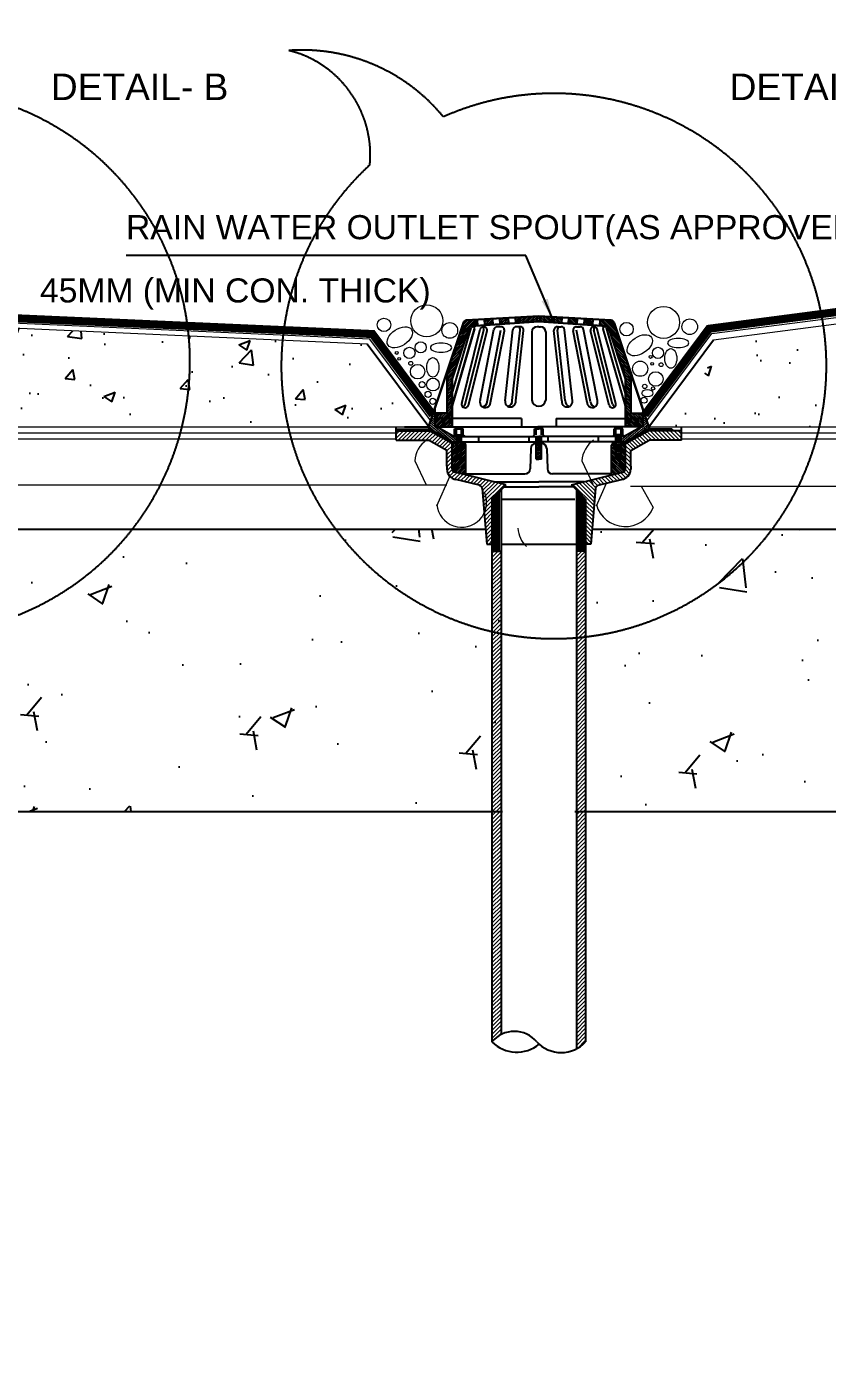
# Model space of a CAD drawing. Header units: centimetres. Extents: x 1605 to 42208, y -25271 to 62166.
# Drawn here: x 23292 to 33261, y -24997 to -8329 of the extents above; entities that cross this region are included whole.
import ezdxf

# ---------------------------------------------------------------- set-up
doc = ezdxf.new("R2010")
doc.units = ezdxf.units.CM
doc.header["$LTSCALE"] = 100
doc.header["$MEASUREMENT"] = 0
doc.linetypes.add('DASHED2', pattern=[0.375, 0.25, -0.125])
for name, color, linetype in [('1', 7, 'Continuous'), ('DET-DET', 4, 'Continuous'), ('LIST', 7, 'Continuous'), ('PL-BW', 1, 'Continuous'), ('tblock', 7, 'Continuous'), ('WALL', 2, 'Continuous')]:
    doc.layers.add(name, color=color, linetype=linetype)
doc.styles.add('ARIAL', font='arial.ttf')
doc.styles.add('TITLE', font='arial.ttf', dxfattribs={"height": 100})
doc.linetypes.add('BATTING', pattern='A,0.0001,-0.1,[134,ltypeshp.shx,S=0.1,R=0,X=-0.1,Y=0],-0.2,[134,ltypeshp.shx,S=0.1,R=180,X=0.1,Y=0],-0.1', length=0.4001)
doc.dimstyles.get("Standard").update_dxf_attribs({"dimtxt": 0.18, "dimasz": 0.18, "dimexe": 0.18, "dimexo": 0.0625, "dimgap": 0.09, "dimtad": 0, "dimtih": 1, "dimtoh": 1, "dimdec": 4, "dimzin": 0, "dimdsep": 46, "dimtxsty": 'Standard', "dimcen": 0.09, "dimadec": 0, "dimazin": 0, "dimtfac": 1, "dimtdec": 4, "dimtofl": 0, "dimtmove": 0, "dimatfit": 3, "dimfxl": 1, "dimtolj": 1, "dimtzin": 0, "dimarcsym": 0})

# ---------------------------------------------------------------- blocks, each defined once
blk = doc.blocks.new('*X12')
at = {"color": 0}
for p, q in [((1181.971047687738, 432.4378596299975), (1185.783628228757, 436.250440171017)), ((1182.344848629334, 425.7405927597286), (1193.272690196989, 436.6684343273834)), ((1182.718649570931, 419.0433258894596), (1200.761752165221, 437.0864284837498)), ((1189.976524208979, 419.2301327156426), (1206.807717397896, 436.0613259045591)), ((1197.587796065321, 419.7703367601191), (1207.181518339492, 429.3640590342902)), ((1226.90133373098, 434.9417388020472), (1230.718000038149, 438.7584051092155)), ((1227.275134672576, 428.2444719317781), (1238.20706200638, 439.1763992655819)), ((1228.032883490689, 421.931152938025), (1245.696123974612, 439.5943934219484)), ((1235.644155347031, 422.4713569825016), (1251.738003441138, 438.5652050766088)), ((1243.255427203373, 423.011561026978), (1252.111804382735, 431.8679382063398)), ((1250.866699059715, 423.5517650714544), (1252.485605324331, 425.1706713360707)), ((1271.831619774223, 437.4456179740967), (1275.65237184754, 441.2663700474141)), ((1272.205420715819, 430.7483511038276), (1283.141433815772, 441.6843642037806)), ((1273.700514628741, 425.172377204884), (1290.630495784004, 442.102358360147)), ((1281.311786485083, 425.7125812493605), (1298.119557752236, 442.5203525165135)), ((1288.923058341425, 426.252785293837), (1305.608619720468, 442.9383466728798)), ((1296.534330197767, 426.7929893383135), (1313.097681688699, 443.3563408292463)), ((1304.145602054109, 427.33319338279), (1320.586743656931, 443.7743349856127)), ((1311.756873910451, 427.8733974272665), (1328.075805625163, 444.1923291419792)), ((1319.368145766793, 428.413601471743), (1335.564867593395, 444.6103232983456)), ((1326.979417623135, 428.9538055162195), (1338.676437342545, 440.6508252356297)), ((1334.590689479476, 429.494009560696), (1338.676437342545, 433.5797574237642)), ((1205.199067921663, 420.3105408045956), (1207.555319281089, 422.666792164021))]:
    blk.add_line(p, q, dxfattribs=at)
blk = doc.blocks.new('*X13')
at = {"color": 0}
for p, q in [((1108.498201454879, 387.2492846446009), (1155.827380355829, 434.5784635455512)), ((1112.033735360812, 397.8558863623991), (1148.338318387597, 434.1604693891848)), ((1115.569269266744, 408.4624880801973), (1140.849256419365, 433.7424752328184)), ((1119.104803172677, 419.0690897979956), (1133.360194451134, 433.3244810764519)), ((1144.308893070927, 415.9889084487837), (1161.877431354653, 433.5574467325096)), ((1151.920164927269, 416.5291124932602), (1162.25123229625, 426.8601798622405)), ((1097.891599737081, 355.4294794912063), (1129.514376338765, 387.0522560928903)), ((1101.427133643014, 366.0360812090045), (1133.049910244698, 397.6588578106885)), ((1104.962667548946, 376.6426829268026), (1136.58544415063, 408.2654595284867)), ((1159.531436783611, 417.0693165377366), (1162.625033237846, 420.1629129919714)), ((1087.284998019282, 323.6096743378116), (1118.907774620967, 355.2324509394956)), ((1090.820531925215, 334.2162760556099), (1122.443308526899, 365.8390526572938)), ((1094.356065831148, 344.822877773408), (1125.978842432832, 376.445654375092)), ((1073.676437342545, 281.716842413612), (1104.765638997236, 312.8060440683027)), ((1076.678396301484, 291.789869184417), (1108.301172903169, 323.4126457861009)), ((1080.213930207417, 302.3964709022152), (1111.836706809101, 334.0192475038992)), ((1083.74946411335, 313.0030726200134), (1115.372240715034, 344.6258492216974)), ((1073.676437342545, 274.6457746017465), (1101.230105091303, 302.1994423505045)), ((1073.676437342545, 267.574706789881), (1097.69457118537, 291.5928406327063)), ((1073.676437342545, 260.5036389780155), (1094.159037279437, 280.9862389149081)), ((1073.676437342545, 253.4325711661501), (1090.623503373505, 270.3796371971099)), ((1073.676437342545, 246.3615033542846), (1088.676437342545, 261.3615033542846)), ((1073.676437342545, 239.2904355424191), (1088.676437342545, 254.2904355424191)), ((1073.676437342545, 232.2193677305536), (1088.676437342545, 247.2193677305537)), ((1073.676437342545, 225.1482999186882), (1088.676437342545, 240.1482999186882)), ((1073.676437342545, 218.0772321068227), (1088.676437342545, 233.0772321068227)), ((1073.676437342545, 211.0061642949572), (1088.676437342545, 226.0061642949573)), ((1073.676437342545, 203.9350964830918), (1088.676437342545, 218.9350964830918)), ((1073.676437342545, 196.8640286712263), (1088.676437342545, 211.8640286712263)), ((1073.676437342545, 189.7929608593608), (1088.676437342545, 204.7929608593608)), ((1073.676437342545, 182.7218930474953), (1088.676437342545, 197.7218930474953)), ((1038.676437342545, 161.8640286712263), (1042.27880934768, 165.4664006763613)), ((1038.676437342545, 154.7929608593608), (1049.349877159545, 165.4664006763613)), ((1041.420944971411, 150.4664006763614), (1056.420944971411, 165.4664006763614)), ((1048.492012783277, 150.4664006763614), (1063.492012783276, 165.4664006763614)), ((1055.563080595142, 150.4664006763614), (1070.563080595142, 165.4664006763614)), ((1062.634148407007, 150.4664006763614), (1088.676437342545, 176.5086896118989)), ((1069.705216218873, 150.4664006763614), (1088.676437342545, 169.4376218000334)), ((1073.676437342545, 175.6508252356298), (1088.676437342545, 190.6508252356298)), ((1073.676437342545, 168.5797574237643), (1088.676437342545, 183.5797574237644)), ((1076.776284030739, 150.4664006763614), (1088.676437342545, 162.3665539881679)), ((1083.847351842604, 150.4664006763614), (1088.676437342545, 155.2954861763025)), ((1038.676437342545, 147.7218930474953), (1041.420944971411, 150.4664006763614)), ((1038.676437342545, 140.6508252356299), (1048.492012783277, 150.4664006763614)), ((1038.676437342545, 133.5797574237644), (1055.563080595142, 150.4664006763614)), ((1038.676437342545, 126.5086896118989), (1062.634148407007, 150.4664006763614)), ((1045.022807850112, 125.7839923076006), (1069.705216218873, 150.4664006763614)), ((1052.093875661977, 125.7839923076006), (1076.776284030739, 150.4664006763614)), ((1059.164943473843, 125.7839923076006), (1083.847351842604, 150.4664006763614)), ((1066.236011285709, 125.7839923076006), (1088.676437342545, 148.224418364437)), ((1073.307079097574, 125.7839923076006), (1088.676437342545, 141.1533505525715)), ((1080.378146909439, 125.7839923076006), (1088.676437342545, 134.082282740706)), ((1087.449214721305, 125.7839923076006), (1088.676437342545, 127.0112149288405))]:
    blk.add_line(p, q, dxfattribs=at)
blk = doc.blocks.new('*X10')
at = {"color": 0}
for p, q in [((1088.676437342545, 70.44267243391677), (1096.846871210113, 78.61310630148452)), ((1088.676437342545, 77.51374024578223), (1089.775803398247, 78.61310630148452)), ((1116.176437342545, 76.72946899832031), (1118.060074645709, 78.61310630148452)), ((1116.176437342545, 69.65840118645484), (1124.962829135621, 78.44479297953042)), ((1088.676437342545, 63.37160462205129), (1101.176437342545, 75.87160462205127)), ((1088.676437342545, 56.30053681018583), (1101.176437342545, 68.80053681018579)), ((1088.676437342545, 49.22946899832035), (1101.176437342545, 61.72946899832031)), ((1088.676437342545, 42.15840118645487), (1101.176437342545, 54.65840118645484)), ((1088.676437342545, 35.08733337458939), (1101.176437342545, 47.58733337458936)), ((1088.676437342545, 28.01626556272392), (1101.176437342545, 40.51626556272389)), ((1089.689937666161, 0.7454946388781595), (1128.676437342545, 39.73199431526189)), ((1116.176437342545, 62.58733337458936), (1128.503998554973, 74.91489458701794)), ((1116.176437342545, 55.51626556272389), (1128.676437342545, 68.01626556272363)), ((1116.176437342545, 48.44519775085841), (1128.676437342545, 60.9451977508582)), ((1116.176437342545, 41.37412993899293), (1128.676437342545, 53.87412993899276)), ((1116.176437342545, 34.30306212712746), (1128.676437342545, 46.80306212712731)), ((1088.676437342545, 20.94519775085844), (1101.176437342545, 33.44519775085841)), ((1088.676437342545, 13.87412993899296), (1107.586299711153, 32.78399230760057)), ((1088.676437342545, 6.803062127127489), (1114.657367523018, 32.78399230760057)), ((1092.94978003295, -3.065730806198053), (1128.676437342545, 32.66092650339645)), ((1098.068721021594, -5.017857629419632), (1128.676437342545, 25.58985869153101)), ((1103.740218031281, -6.417428431598477), (1128.676437342545, 18.51879087966556)), ((1109.411715040967, -7.816999233777323), (1128.676437342545, 11.44772306780013)), ((1115.083212050654, -9.216570035956169), (1128.676437342545, 4.37665525593469)), ((1120.754709060341, -10.61614083813501), (1128.676437342545, -2.694412555930747)), ((1126.426206070027, -12.01571164031386), (1128.676437342545, -9.765480367796183))]:
    blk.add_line(p, q, dxfattribs=at)
blk = doc.blocks.new('*X9')
at = {"color": 0}
for p, q in [((1218.318851906137, -110), (1218.676437342545, -110)), ((1203.676437342545, -125), (1218.676437342545, -125)), ((1203.676437342545, -126), (1218.676437342545, -126)), ((1203.676437342545, -127), (1218.676437342545, -127)), ((1203.676437342545, -128), (1218.676437342545, -128)), ((1203.676437342545, -129), (1218.676437342545, -129)), ((1203.676437342545, -130), (1218.676437342545, -130)), ((1203.676437342545, -131), (1218.676437342545, -131)), ((1203.676437342545, -132), (1218.676437342545, -132)), ((1203.676437342545, -133), (1218.676437342545, -133)), ((1203.676437342545, -134), (1218.676437342545, -134)), ((1203.676437342545, -135), (1218.676437342545, -135)), ((1203.676437342545, -136), (1218.676437342545, -136)), ((1203.676437342545, -137), (1218.676437342545, -137)), ((1204.318851906137, -124), (1218.676437342545, -124)), ((1205.318851906137, -123), (1218.676437342545, -123)), ((1206.318851906137, -122), (1218.676437342545, -122)), ((1207.318851906137, -121), (1218.676437342545, -121)), ((1208.318851906137, -120), (1218.676437342545, -120)), ((1209.318851906137, -119), (1218.676437342545, -119)), ((1210.318851906137, -118), (1218.676437342545, -118)), ((1211.318851906137, -117), (1218.676437342545, -117)), ((1212.318851906137, -116), (1218.676437342545, -116)), ((1213.318851906137, -115), (1218.676437342545, -115)), ((1214.318851906137, -114), (1218.676437342545, -114)), ((1215.318851906137, -113), (1218.676437342545, -113)), ((1216.318851906137, -112), (1218.676437342545, -112)), ((1217.318851906137, -111), (1218.676437342545, -111)), ((1203.676437342545, -138), (1218.676437342545, -138)), ((1203.676437342545, -139), (1218.676437342545, -139)), ((1203.676437342545, -140), (1218.676437342545, -140)), ((1203.676437342545, -141), (1218.676437342545, -141)), ((1203.676437342545, -142), (1218.676437342545, -142)), ((1203.676437342545, -143), (1218.676437342545, -143)), ((1203.676437342545, -144), (1218.676437342545, -144)), ((1203.676437342545, -145), (1218.676437342545, -145)), ((1203.676437342545, -146), (1218.676437342545, -146)), ((1203.676437342545, -147), (1218.676437342545, -147)), ((1203.676437342545, -148), (1218.676437342545, -148)), ((1203.676437342545, -149), (1218.676437342545, -149)), ((1203.676437342545, -150), (1218.676437342545, -150)), ((1203.676437342545, -151), (1218.676437342545, -151)), ((1203.676437342545, -152), (1218.676437342545, -152)), ((1203.676437342545, -153), (1218.676437342545, -153)), ((1203.676437342545, -154), (1218.676437342545, -154)), ((1203.676437342545, -155), (1218.676437342545, -155)), ((1203.676437342545, -156), (1218.676437342545, -156)), ((1203.676437342545, -157), (1218.676437342545, -157)), ((1203.676437342545, -158), (1218.676437342545, -158)), ((1203.676437342545, -159), (1218.676437342545, -159)), ((1203.676437342545, -160), (1218.676437342545, -160)), ((1203.676437342545, -161), (1218.676437342545, -161)), ((1203.676437342545, -162), (1218.676437342545, -162)), ((1203.676437342545, -163), (1218.676437342545, -163)), ((1203.676437342545, -164), (1218.676437342545, -164)), ((1203.676437342545, -165), (1218.676437342545, -165)), ((1203.676437342545, -166), (1218.676437342545, -166)), ((1203.676437342545, -167), (1218.676437342545, -167)), ((1203.676437342545, -168), (1218.676437342545, -168)), ((1203.676437342545, -169), (1218.676437342545, -169)), ((1203.676437342545, -170), (1218.676437342545, -170)), ((1203.676437342545, -171), (1218.676437342545, -171)), ((1203.676437342545, -172), (1218.676437342545, -172)), ((1203.676437342545, -173), (1218.676437342545, -173)), ((1203.676437342545, -174), (1218.676437342545, -174)), ((1203.676437342545, -175), (1218.676437342545, -175)), ((1203.676437342545, -176), (1218.676437342545, -176)), ((1203.676437342545, -177), (1218.676437342545, -177)), ((1203.676437342545, -178), (1218.676437342545, -178)), ((1203.676437342545, -179), (1218.676437342545, -179)), ((1203.676437342545, -180), (1218.676437342545, -180)), ((1203.676437342545, -181), (1218.676437342545, -181)), ((1203.676437342545, -182), (1218.676437342545, -182)), ((1203.676437342545, -183), (1218.676437342545, -183)), ((1203.676437342545, -184), (1218.676437342545, -184)), ((1203.676437342545, -185), (1218.676437342545, -185)), ((1203.676437342545, -186), (1218.676437342545, -186)), ((1203.676437342545, -187), (1218.676437342545, -187)), ((1203.676437342545, -188), (1218.676437342545, -188)), ((1203.676437342545, -189), (1218.676437342545, -189)), ((1203.676437342545, -190), (1218.676437342545, -190)), ((1203.676437342545, -191), (1218.676437342545, -191)), ((1203.676437342545, -192), (1218.676437342545, -192)), ((1203.676437342545, -193), (1218.676437342545, -193)), ((1203.676437342545, -194), (1218.676437342545, -194)), ((1203.676437342545, -195), (1218.676437342545, -195)), ((1203.676437342545, -196), (1218.676437342545, -196)), ((1203.676437342545, -197), (1218.676437342545, -197)), ((1203.676437342545, -198), (1218.676437342545, -198)), ((1203.676437342545, -199), (1218.676437342545, -199)), ((1203.676437342545, -200), (1218.676437342545, -200)), ((1203.676437342545, -201), (1218.676437342545, -201)), ((1203.676437342545, -202), (1218.676437342545, -202)), ((1203.676437342545, -203), (1218.676437342545, -203)), ((1203.676437342545, -204), (1218.676437342545, -204)), ((1203.676437342545, -205), (1218.676437342545, -205)), ((1203.676437342545, -206), (1218.676437342545, -206)), ((1203.676437342545, -207), (1218.676437342545, -207)), ((1203.676437342545, -208), (1218.676437342545, -208)), ((1203.676437342545, -209), (1218.676437342545, -209)), ((1203.676437342545, -210), (1218.676437342545, -210)), ((1203.676437342545, -211), (1218.676437342545, -211)), ((1203.676437342545, -212), (1218.676437342545, -212)), ((1203.676437342545, -213), (1218.676437342545, -213)), ((1203.676437342545, -214), (1218.676437342545, -214)), ((1203.676437342545, -215), (1218.676437342545, -215)), ((1203.676437342545, -216), (1218.676437342545, -216)), ((1203.676437342545, -217), (1218.676437342545, -217)), ((1203.676437342545, -218), (1218.676437342545, -218)), ((1203.676437342545, -219), (1218.676437342545, -219)), ((1203.676437342545, -220), (1218.676437342545, -220)), ((1203.676437342545, -221), (1218.676437342545, -221)), ((1203.676437342545, -222), (1218.676437342545, -222)), ((1203.676437342545, -223), (1218.676437342545, -223)), ((1203.676437342545, -224), (1218.676437342545, -224)), ((1203.676437342545, -225), (1218.676437342545, -225)), ((1203.676437342545, -226), (1218.676437342545, -226)), ((1203.676437342545, -227), (1218.676437342545, -227)), ((1203.676437342545, -228), (1218.676437342545, -228)), ((1203.676437342545, -229), (1218.676437342545, -229)), ((1203.676437342545, -230), (1218.676437342545, -230)), ((1203.676437342545, -231), (1218.676437342545, -231)), ((1203.676437342545, -232), (1218.676437342545, -232))]:
    blk.add_line(p, q, dxfattribs=at)
blk = doc.blocks.new('*X11')
at = {"color": 0}
for p, q in [((1101.176437342545, 93.1804819301494), (1116.176437342545, 97.19971981661621)), ((1101.176437342545, 88.00410102809894), (1116.176437342545, 92.0233389145658)), ((1101.176437342545, 82.82772012604856), (1116.176437342545, 86.84695801251542)), ((1101.176437342545, 77.65133922399815), (1116.176437342545, 81.67057711046498)), ((1101.176437342545, 72.47495832194772), (1116.176437342545, 76.49419620841456)), ((1101.176437342545, 67.29857741989731), (1116.176437342545, 71.31781530636415)), ((1101.176437342545, 62.1221965178469), (1116.176437342545, 66.14143440431374)), ((1101.176437342545, 56.94581561579648), (1116.176437342545, 60.96505350226332)), ((1101.176437342545, 51.76943471374607), (1116.176437342545, 55.7886726002129)), ((1101.176437342545, 46.59305381169565), (1116.176437342545, 50.61229169816249)), ((1101.176437342545, 41.41667290964524), (1116.176437342545, 45.43591079611207)), ((1101.176437342545, 36.24029200759482), (1116.176437342545, 40.25952989406166)), ((1107.595867781763, 32.78399230760057), (1116.176437342545, 35.08314899201125))]:
    blk.add_line(p, q, dxfattribs=at)
blk = doc.blocks.new('*X14')
at = {"color": 0}
for p, q in [((1331.176437342545, 92.6922253647025), (1338.676437342545, 94.70184430793593)), ((1331.176437342545, 87.51584446265205), (1338.676437342545, 89.52546340588549)), ((1331.176437342545, 82.33946356060166), (1338.676437342545, 84.34908250383506)), ((1331.176437342545, 77.16308265855123), (1338.676437342545, 79.17270160178465)), ((1331.176437342545, 71.98670175650082), (1338.676437342545, 73.99632069973423)), ((1331.176437342545, 66.81032085445041), (1338.676437342545, 68.81993979768383)), ((1331.176437342545, 61.63393995239999), (1338.676437342545, 63.6435588956334)), ((1331.176437342545, 56.45755905034958), (1338.676437342545, 58.46717799358299)), ((1331.176437342545, 51.28117814829916), (1338.676437342545, 53.29079709153257)), ((1331.176437342545, 46.10479724624875), (1338.676437342545, 48.11441618948216)), ((1331.176437342545, 40.92841634419833), (1338.676437342545, 42.93803528743175)), ((1331.176437342545, 35.75203544214792), (1338.676437342545, 37.76165438538135))]:
    blk.add_line(p, q, dxfattribs=at)

msp = doc.modelspace()

# ---------------------------------------------------------------- hatches: boundary and pattern name
at = {"layer": '1'}
h = msp.add_hatch(dxfattribs=at)
h.set_pattern_fill('AR-SAND', color=50, scale=170, style=0)
h.set_pattern_definition([(37.50000000000001, (18218.68591994303, 17376.29664950064), (-10.70887087863339, 327.560040732237), [0, -258.4, 0, -289, 0, -276.25]), (7.499999999999999, (18218.68591994303, 17376.29664950064), (300.8620398955136, 479.7648310890559), [0, -139.4, 0, -232.9, 0, -89.25]), (327.5, (18009.58591994317, 17376.29664950064), (529.4041164977542, 0.9620391012839646), [0, -85, 0, -306, 0, -399.5]), (317.5, (18009.58591994317, 17376.29664950064), (511.0415227772899, 149.2048460388224), [0, -42.5, 0, -200.6, 0, -229.5])])
edge = h.paths.add_edge_path()
edge.add_line((11118.14939173497, -9718.446480367656), (11118.14939173521, -10372.80546254301))
edge.add_arc((10220.73586839996, -11091.06020115977), 1149.452435471184, -3.413151772978779, 38.67241628898239, ccw=False)
edge.add_line((11368.14939173544, -11159.49343780391), (11368.14939173637, -11553.64324368487))
edge.add_line((11368.14939173637, -11553.64324368499), (12807.39534178982, -11618.55380175924))
edge.add_line((12807.39534178982, -11618.55380175924), (11118.14939173497, -9718.446480367656))
edge = h.paths.add_edge_path()
edge.add_line((37868.14939174056, -10372.80546254255), (37868.14939174056, -9718.446480368006))
edge.add_line((37868.14939174056, -9718.44648036789), (36135.41847233172, -11667.46681447802))
edge.add_line((36135.41847233172, -11667.46681447802), (37618.14939174359, -11473.18606922366))
edge.add_line((37618.14939174359, -11473.18606922366), (37618.14939174522, -11159.49343789099))
edge.add_arc((38765.56291507557, -11091.06020115977), 1149.452435471211, 141.3275837109922, 183.4131517773268, ccw=False)
h = msp.add_hatch(dxfattribs=at)
h.set_pattern_fill('AR-CONC', color=1, scale=200, style=0)
h.set_pattern_definition([(49.99999999999999, (18218.68591994303, 17376.29664950064), (1434.520365201507, -125.5042699651902), [150, -1650]), (355, (18218.68591994303, 17376.29664950064), (-277.502667226, 1504.384267400024), [120, -1320]), (100.4514, (18338.22927994304, 17365.83796950048), (1157.018763428043, 1378.879084121907), [127.4803799999996, -1402.284223999993]), (46.18420000000002, (18218.68591994303, 17776.29664950064), (2134.482097251289, -331.0380286580362), [224.9999999999997, -2474.999999999996]), (96.63559999999998, (18396.55940994318, 17748.71003550049), (1869.325411097407, 1948.235741800883), [191.2205759999996, -2103.425999999994]), (351.1842, (18218.68591994303, 17776.29664950064), (1869.323890267254, 1948.237201850649), [180, -1980]), (21, (18418.68591994303, 17676.29664950064), (1193.814104236923, -805.2377813306776), [150, -1650]), (326.0000000000001, (18418.68591994303, 17676.29664950064), (486.6306638431635, 1450.300090093706), [120, -1320]), (71.4514, (18518.17038594326, 17609.19343750053), (1680.44525716298, 645.0609934199048), [127.48038, -1402.284224]), (37.50000000000001, (18218.68591994303, 17376.29664950064), (24.31971063458134, 665.787707662623), [0, -1304, 0, -1340, 0, -1325]), (7.499999999999999, (18218.68591994303, 17376.29664950064), (526.1390748842972, 788.8234237647205), [0, -764, 0, -1274, 0, -505]), (327.5, (17772.68591994303, 17376.29664950064), (1067.644872344818, -45.1097434687596), [0, -500, 0, -1560, 0, -2070]), (317.5, (17572.68591994303, 17376.29664950064), (1166.372338684773, 200.2099646646353), [0, -650, 0, -1036, 0, -1470])])
h.paths.add_polyline_path([(15118.14939173497, -13312.49476833697), (15118.14939173497, -11722.76971770366), (11368.14939173637, -11553.64324368499), (11368.14939174103, -13125.21222137832, 0.1200265977631448), (11451.19495957485, -13312.49476833697)])
h.paths.add_polyline_path([(28064.62324996456, -13312.49476833697), (27482.10557356593, -12280.38900142521), (22258.67098778626, -12044.8100484224), (22259.14939174615, -13312.49476833697)])
h.paths.add_polyline_path([(21959.14939174615, -12031.30150670754), (19603.45803817851, -11925.0589007061), (19603.45803817851, -13312.49476833697), (21959.14939174615, -13312.49476833697)])
edge = h.paths.add_edge_path()
edge.add_line((31975.88826515921, -12212.48588569215), (31355.04625566886, -13312.49476833709))
edge.add_line((31355.04625566886, -13312.49476833697), (37535.10382390651, -13312.49476833686))
edge.add_arc((37192.16081840917, -13048.37215362754), 432.8633278766819, 322.3978032887849, 370.2250938580352)
edge.add_line((37618.14939173497, -12971.5320858479), (37618.14939174359, -11473.18606922366))
edge.add_line((37618.14939174359, -11473.18606922366), (31975.88826515921, -12212.48588569204))
h.paths.add_polyline_path([(19455.45032116794, -13312.49476833697), (19455.45032116794, -11918.38369449144), (15418.14939173497, -11736.2998356252), (15418.14939173497, -13312.49476833697)])
at = {"layer": 'PL-BW', "lineweight": 13, "ltscale": 5, "true_color": 0x949494}
h = msp.add_hatch(dxfattribs=at)
h.set_pattern_fill('ANSI31', color=252, scale=280, style=0)
h.set_pattern_definition([(45, (-2119766.917943157, 1049643.300430736), (-24.74873734152916, 24.74873734152916), [])])
h.paths.add_polyline_path([(28307.34939173632, -13360.01476833652), (27890.80591258197, -13360.01476833652), (27890.80591258151, -13476.65476833805), (28292.91180654918, -13476.65476833759), (28523.34939173632, -13607.82693221429), (28523.34939173632, -13800.65476833805), (28523.34939173632, -13837.90292645301, 0.3771088874274284), (28636.36430637562, -13966.43733796836), (28931.52225270425, -14039.27427026219), (28931.55315566133, -14039.33653334933, -0.3082832828176956), (28962.18870474142, -14077.12652439168), (29020.14939173614, -14772.65476833805), (29084.94939173642, -14772.65476833805), (29084.94939173642, -14211.05476833819), (29262.13648562389, -14033.86767445071), (28620.99929646752, -13875.6524997585, -0.3450008923739759), (28588.1493917366, -13833.7106885443), (28588.1493917366, -13519.85476833824)])
h = msp.add_hatch(dxfattribs=at)
h.set_pattern_fill('ANSI31', color=252, scale=280, style=0)
h.set_pattern_definition([(135, (2179103.216726633, 1049643.300430736), (24.74873734152916, 24.74873734152916), [])])
h.paths.add_polyline_path([(31028.94939173968, -13360.01476833652), (31445.49287089403, -13360.01476833652), (31445.49287089449, -13476.65476833805), (31043.38697692682, -13476.65476833759), (30812.94939173968, -13607.82693221429), (30812.94939173968, -13800.65476833805), (30812.94939173968, -13837.90292645301, -0.3771088874274284), (30699.93447710038, -13966.43733796836), (30404.77653077175, -14039.27427026219), (30404.74562781467, -14039.33653334933, 0.3082832828176956), (30374.11007873458, -14077.12652439168), (30316.14939173986, -14772.65476833805), (30251.34939173958, -14772.65476833805), (30251.34939173958, -14211.05476833819), (30074.1622978521, -14033.86767445071), (30715.29948700848, -13875.6524997585, 0.3450008923739759), (30748.1493917394, -13833.7106885443), (30748.1493917394, -13519.85476833824)])
h = msp.add_hatch(dxfattribs=at)
h.set_pattern_fill('ANSI31', color=252, scale=280, style=0)
h.set_pattern_definition([(45, (-515507.6506082637, 371516.845231662), (-24.74873734152916, 24.74873734152916), [])])
h.paths.add_polyline_path([(29199.57860174566, -14859.05476833796), (29084.94939173642, -14859.05476833796), (29084.94939173642, -20970.16750097703, -0.1014861711723127), (29199.57860174589, -20879.02169606145)])
h.paths.add_polyline_path([(30251.34939173656, -14859.05476833796), (30136.72018172988, -14859.05476833796), (30136.72018172988, -21057.41799875381, 0.08785774922572256), (30251.34939173632, -20970.16750097703)])
at = {"layer": 'WALL'}
h = msp.add_hatch(dxfattribs=at)
h.set_pattern_fill('AR-CONC', color=155, scale=15, style=0)
h.set_pattern_definition([(49.99999999999999, (-27199785.68179982, -525282.2310308638), (2732.77003494006, -239.0862830835463), [285.75, -3143.25]), (355, (-27199785.68179982, -525282.2310308638), (-528.6423896350049, 2865.8496432327), [228.6000000000001, -2514.6]), (100.4509999999999, (-27199557.95179982, -525302.1547808634), (2204.137524989389, 2626.750317304378), [242.85, -2671.35]), (46.18420000000002, (-27199785.68179982, -524520.2310308638), (4066.185613381948, -630.6349189909072), [428.6249999999995, -4714.874999999992]), (96.63559999999998, (-27199446.83329982, -524572.7835308636), (3561.063516993557, 3711.383338350739), [364.2749999999977, -4007.024999999979]), (351.1840000000001, (-27199785.68179982, -524520.2310308638), (3561.069087209009, 3711.376767908965), [342.9, -3771.9]), (21, (-27199404.68179982, -524710.7310308638), (2274.223197530749, -1533.982777751437), [285.75, -3143.25]), (326.0000000000001, (-27199404.68179982, -524710.7310308638), (927.030425214706, 2762.819491834789), [228.6, -2514.599999999999]), (71.4514, (-27199215.16429982, -524838.5625308637), (3201.247361551867, 1228.842865740862), [242.85, -2671.35]), (37.49999999999999, (-27199785.68179982, -525282.2310308638), (46.32904875887725, 1268.325583097297), [0, -2484.12, 0, -2552.700000000001, 0, -2524.125]), (7.499999999999999, (-27199785.68179982, -525282.2310308638), (1002.294937654586, 1502.708622271793), [0, -1455.42, 0, -2426.97, 0, -962.0249999999999]), (327.5, (-27200635.31179982, -525282.2310308638), (2033.858927503071, -85.93115989010187), [0, -952.5, 0, -2971.8, 0, -3943.349999999999]), (317.5, (-27201016.31179982, -525282.2310308638), (2221.937720790271, 381.3973654999952), [0, -1238.25, 0, -1973.58, 0, -2800.35])])
h.paths.add_polyline_path([(29185.34264985565, -14579.54035371551), (10618.14939173497, -14583.99476833697), (10618.14939174056, -6712.494768336972), (7618.14939174615, -6712.494768336972), (7618.14939174615, -24996.59237412628), (10618.14939174056, -24996.59237412628), (10618.14939174056, -18100.99476833697), (29199.57860174589, -18100.99476833697)])
h.paths.add_polyline_path([(41368.14939172938, -6712.494768336972), (38368.14939174615, -6712.494768336972), (38368.14939174056, -14583.99476833697), (30136.72018172988, -14583.99476833697), (30251.34939173632, -18100.99476833697), (38368.14939174056, -18100.99476833697), (38368.14939173497, -24996.59237412628), (41372.68591994303, -24996.59237412628)])

# ---------------------------------------------------------------- linework, layer by layer
at = {"color": 0, "lineweight": 9}
for p, q in [((28351.8212198345, -13148.83928404571), (28372.1493910756, -13165.89664503755)), ((28359.16585794138, -13126.80536972554), (28372.1493910756, -13137.6998475905)), ((28366.51049604779, -13104.77145540537), (28372.1493910756, -13109.50305014369)), ((30969.78828742565, -13104.77145540595), (30964.14939239854, -13109.50305014369)), ((30977.13292553229, -13126.80536972624), (30964.14939239854, -13137.6998475905)), ((30984.47756363894, -13148.83928404641), (30964.14939239854, -13165.89664503755)), ((28300.40875308798, -13303.07668428737), (28404.65551230684, -13390.55010150405)), ((28307.75339119462, -13281.04276996709), (28509.13884262531, -13450.02522799615)), ((28315.09802930127, -13259.00885564703), (28372.1493910756, -13306.88063227231)), ((28322.44266740791, -13236.97494132675), (28372.1493910756, -13278.6838348255)), ((28329.78730551479, -13214.94102700634), (28372.1493910756, -13250.48703737845)), ((28337.13194362097, -13192.90711268629), (28372.1493910756, -13222.29023993141)), ((28344.47658172809, -13170.87319836588), (28372.1493910756, -13194.09344248459)), ((28378.84005795792, -13312.49476838587), (28598.84559441288, -13497.10133289229)), ((30957.45872551622, -13312.49476838587), (30737.45318906126, -13497.10133289229)), ((31028.54539227835, -13281.04276996813), (30827.15994084883, -13450.02522799615)), ((31035.890030385, -13303.07668428807), (30931.6432711673, -13390.55010150405)), ((30991.82220174512, -13170.87319836681), (30964.14939239854, -13194.09344248459)), ((30999.16683985223, -13192.90711268699), (30964.14939239854, -13222.29023993141)), ((31006.51147795841, -13214.94102700716), (30964.14939239854, -13250.48703737845)), ((31013.85611606506, -13236.97494132756), (30964.14939239854, -13278.6838348255)), ((31021.20075417194, -13259.00885564796), (30964.14939239854, -13306.88063227231)), ((31044.76402423368, -13329.69866583482), (31034.37657776452, -13338.41476833666)), ((28441.81236295076, -13337.13800883582), (28633.82383994106, -13498.25476836865)), ((28546.29569326923, -13396.61313532791), (28642.14939103602, -13477.0439377754)), ((28623.8054764627, -13433.45476837465), (28642.14939103602, -13448.84714032835)), ((30790.0030902049, -13396.61313532791), (30694.14939243812, -13477.0439377754)), ((30712.49330701143, -13433.45476837465), (30694.14939243812, -13448.84714032835)), ((30894.48642052338, -13337.13800883582), (30702.47494353307, -13498.25476836865)), ((31028.94939238904, -13337.09736851798), (31027.3793763665, -13338.41476838346))]:
    msp.add_line(p, q, dxfattribs=at)
at = {"color": 0}
msp.add_line((28307.3493910851, -13337.09736851798), (28308.91940710763, -13338.41476838346), dxfattribs=at)
at = {"layer": '1', "color": 7}
for centre, radius, start, end in [((29364.47913417476, -21204.06270656604), 364.4774946483613, 39.92075046905961, 140.0792495309404), ((29395.9042694557, -20654.26954900808), 443.265667557533, 225.4517988888734, 308.8475641663831), ((29947.67913417355, -20690.13208828596), 413.0804494155936, 222.6813013930162, 317.3186985883303)]:
    msp.add_arc(centre, radius, start, end, dxfattribs=at)
at = {"layer": 'DET-DET', "color": 0, "lineweight": 30}
for p, q in [((28768.6462083275, -11984.61959717851), (29668.1493917366, -11934.41476833666)), ((28820.09697246668, -12059.40462299655), (29668.1493917366, -11999.21476833671)), ((30567.65257514664, -11984.61959717851), (29668.1493917366, -11934.41476833666)), ((30516.20181100746, -12059.40462299655), (29668.1493917366, -11999.21476833671)), ((28292.52667549904, -13326.72291705487), (28730.07050576876, -12014.0914262264)), ((28588.1493917366, -12713.07555817496), (28801.13460957375, -12074.1199046656)), ((28588.1493917366, -13048.13044457938), (28867.68943379237, -12091.91769942557)), ((30748.1493917366, -12713.07555817496), (30535.16417390038, -12074.1199046656)), ((31047.66939173429, -13338.41476833666), (30606.22827770584, -12014.0914262264)), ((28588.1493917366, -12713.07555817496), (28588.1493917366, -13312.49476833697)), ((30748.1493917366, -12713.07555817496), (30748.1493917366, -13312.49476833697))]:
    msp.add_line(p, q, dxfattribs=at)
at = {"layer": 'DET-DET', "color": 0}
for p, q in [((28908.2975673445, -12053.14465502193), (28904.05109998654, -11977.06211485327)), ((28994.49059833377, -12047.02717231549), (28990.31683707074, -11972.24728301526)), ((29102.23188706557, -12039.38031893372), (29098.14900842239, -11966.22874321984)), ((29188.42491805484, -12033.26283622961), (29184.41474550148, -11961.41391138229)), ((29296.16620678664, -12025.61598284761), (29292.24691685871, -11955.39537158687)), ((29382.35923777544, -12019.49850014373), (29378.51265394152, -11950.58053974863)), ((29953.93954569777, -12019.49850014373), (29957.78612953261, -11950.58053974863)), ((30040.13257668656, -12025.61598284761), (30044.05186661542, -11955.39537158687)), ((30147.87386541837, -12033.26283622961), (30151.88403797266, -11961.41391138229)), ((30234.06689640717, -12039.38031893372), (30238.14977505174, -11966.22874321984)), ((30341.8081851399, -12047.02717231549), (30345.98194640339, -11972.24728301526)), ((30428.00121612963, -12053.14465502193), (30432.2476834862, -11977.06211485327)), ((28588.1493917366, -12894.17260976285), (28826.22495595575, -12079.79593893126)), ((28708.23393410235, -13018.91875287434), (28940.03610663977, -12096.68406893671)), ((28750.31467746221, -13030.47923563104), (28982.37568435841, -12107.21476833671)), ((28792.21150754043, -13041.00993503104), (29024.2725144315, -12117.74546773857)), ((28938.77021685173, -12983.18393262229), (29109.22284852969, -12099.03692821935)), ((28982.37568435841, -12064.01476833652), (28981.9329367124, -12064.01476833652)), ((29024.8090602865, -13000.22848139107), (29196.97108397051, -12107.21476833671)), ((29067.22795856162, -13008.40632151286), (29239.38998224656, -12115.39260845594)), ((29196.97108397051, -12064.01476833652), (29151.64174680435, -12064.01476833652)), ((29248.41208056477, -12988.00591369634), (29346.53325321549, -12102.45720817204)), ((29338.60704935458, -12984.1038735589), (29435.76871505775, -12107.21476833671)), ((29381.54427820048, -12988.86143372124), (29478.70594390458, -12111.97232850115)), ((29435.76871505775, -12064.01476833652), (29389.47048206278, -12064.01476833652)), ((29581.7493917367, -12128.81476833657), (29581.7493917367, -12979.85476833824)), ((29668.1493917366, -12064.01476833652), (29646.54939173651, -12064.01476833652)), ((29668.1493917366, -12064.01476833652), (29689.7493917367, -12064.01476833652)), ((29754.54939173744, -12128.81476833657), (29754.54939173744, -12979.85476833824)), ((29954.75450527226, -12988.86143372124), (29857.59283956955, -12111.97232850115)), ((29900.53006841638, -12064.01476833652), (29946.82830141135, -12064.01476833652)), ((29997.69173411955, -12984.1038735589), (29900.53006841638, -12107.21476833671)), ((30087.88670290937, -12988.00591369634), (29989.76553025772, -12102.45720817204)), ((30269.07082491159, -13008.40632151286), (30096.90880122618, -12115.39260845594)), ((30139.32769950223, -12064.01476833652), (30184.65703666885, -12064.01476833652)), ((30311.48972318717, -13000.22848139107), (30139.32769950223, -12107.21476833671)), ((30397.52856662148, -12983.18393262229), (30227.07593494491, -12099.03692821935)), ((30544.08727593371, -13041.00993503104), (30312.02626904123, -12117.74546773857)), ((30353.92309911479, -12064.01476833652), (30354.36584676174, -12064.01476833652)), ((30585.98410601146, -13030.47923563104), (30353.92309911479, -12107.21476833671)), ((30628.06484937132, -13018.91875287434), (30396.26267683436, -12096.68406893671)), ((30748.1493917366, -13048.13044457938), (30468.60934968037, -12091.91769942557)), ((30748.1493917366, -12894.17260976285), (30510.07382751745, -12079.79593893126)), ((28523.34939173632, -12634.25476833768), (28523.34939173632, -13141.06676418576)), ((30812.94939173642, -12634.25476833768), (30812.94939173642, -13141.06676418576)), ((28372.1493917366, -13087.85476833824), (28372.1493917366, -13312.49476833697)), ((28523.34939173632, -13141.06676418576), (28372.1493917366, -13141.06676418576)), ((30812.94939173642, -13141.06676418576), (30964.1493917366, -13141.06676418576)), ((30964.1493917366, -13087.85476833824), (30964.1493917366, -13312.49476833697)), ((27890.80591258197, -13476.65476833805), (27890.80591258197, -13312.49476833697)), ((28578.96102636238, -13489.77016292941), (28292.52667549881, -13326.7229170551)), ((29452.1493917366, -13205.86676418558), (28372.1493917366, -13205.86676418558)), ((28372.1493917366, -13312.49476833697), (29679.91146980156, -13312.49476833697)), ((28611.01748174545, -13433.4547683381), (28398.52018444729, -13312.49476833697)), ((29452.1493917366, -13205.86676418558), (29452.1493917366, -13312.49476833697)), ((30964.1493917366, -13312.49476833697), (29656.38731367257, -13312.49476833697)), ((29884.1493917366, -13205.86676418558), (30964.1493917366, -13205.86676418558)), ((29884.1493917366, -13205.86676418558), (29884.1493917366, -13312.49476833697)), ((30725.28130172868, -13433.4547683381), (30937.77859902685, -13312.49476833697)), ((31445.49287089403, -13476.65476833805), (31445.49287089403, -13312.49476833686)), ((27889.81666851067, -13338.41476833666), (28313.06641423726, -13338.41476833666)), ((27890.80591258197, -13360.01476833652), (28307.34939173632, -13360.01476833652)), ((27890.80591258197, -13476.65476833805), (28292.91180654918, -13476.65476833782)), ((28523.34939173632, -13607.82693221429), (28292.91180654918, -13476.65476833782)), ((28588.1493917366, -13519.85476833824), (28307.34939173632, -13360.01476833652)), ((28603.3270322273, -13429.07712784325), (28620.54939173651, -13411.85476833824)), ((28611.01748174545, -13433.4547683381), (29668.1493917366, -13433.4547683381)), ((28611.01748174545, -13498.25476833768), (29635.7493917367, -13498.25476833768)), ((28620.54939173651, -13334.09476833707), (28728.54939173651, -13334.09476833707)), ((28620.54939173651, -13411.85476833824), (28620.54939173651, -13334.09476833707)), ((28620.54939173651, -13411.85476833824), (28728.54939173651, -13411.85476833824)), ((28642.14939173753, -13411.85476833824), (28642.14939173753, -13334.09476833707)), ((28642.14939173753, -13714.25476833815), (28642.14939173753, -13433.4547683381)), ((28706.94939173642, -13411.85476833824), (28706.94939173642, -13334.09476833707)), ((28706.94939173642, -13714.25476833815), (28706.94939173642, -13433.4547683381)), ((28728.54939173651, -13411.85476833824), (28728.54939173651, -13334.09476833707)), ((28750.1493917366, -13433.4547683381), (28728.54939173651, -13411.85476833824)), ((28922.94939173642, -13498.25476833768), (28922.94939173642, -13433.4547683381)), ((29549.34939173632, -13498.25476833768), (29549.34939173632, -13433.4547683381)), ((29592.54939173651, -13433.4547683381), (29614.1493917366, -13411.85476833824)), ((29614.1493917366, -13411.85476833824), (29614.1493917366, -13334.09476833707)), ((29614.1493917366, -13334.09476833707), (29668.1493917366, -13334.09476833707)), ((29635.7493917367, -13411.85476833824), (29635.7493917367, -13334.09476833707)), ((29635.7493917367, -13714.25476833815), (29635.7493917367, -13433.4547683381)), ((29722.1493917366, -13334.09476833707), (29668.1493917366, -13334.09476833707)), ((30725.28130172868, -13433.4547683381), (29668.1493917366, -13433.4547683381)), ((29700.54939173651, -13411.85476833824), (29700.54939173651, -13334.09476833707)), ((29700.54939173651, -13714.25476833815), (29700.54939173651, -13433.4547683381)), ((30725.28130172868, -13498.25476833768), (29700.54939173744, -13498.25476833768)), ((29722.1493917366, -13411.85476833824), (29722.1493917366, -13334.09476833707)), ((29743.74939173763, -13433.4547683381), (29722.1493917366, -13411.85476833824)), ((29786.94939173642, -13498.25476833768), (29786.94939173642, -13433.4547683381)), ((30413.34939173632, -13498.25476833768), (30413.34939173632, -13433.4547683381)), ((30586.1493917366, -13433.4547683381), (30607.74939173763, -13411.85476833824)), ((30715.7493917367, -13334.09476833707), (30607.74939173763, -13334.09476833707)), ((30607.74939173763, -13411.85476833824), (30607.74939173763, -13334.09476833707)), ((30715.7493917367, -13411.85476833824), (30607.74939173763, -13411.85476833824)), ((30629.34939173632, -13411.85476833824), (30629.34939173632, -13334.09476833707)), ((30629.34939173632, -13714.25476833815), (30629.34939173632, -13433.4547683381)), ((30694.1493917366, -13411.85476833824), (30694.1493917366, -13334.09476833707)), ((30694.1493917366, -13714.25476833815), (30694.1493917366, -13433.4547683381)), ((30715.7493917367, -13411.85476833824), (30715.7493917367, -13334.09476833707)), ((30732.97175124683, -13429.07712784325), (30715.7493917367, -13411.85476833824)), ((30748.1493917366, -13519.85476833824), (31028.94939173642, -13360.01476833652)), ((30748.1493917394, -13519.85476833824), (31028.94939173968, -13360.01476833652)), ((30757.33775711176, -13489.77016292941), (31023.23236923548, -13338.41476833666)), ((30812.94939173968, -13607.82693221406), (31043.38697692682, -13476.65476833782)), ((31331.34939173632, -13338.41476833666), (31023.23236923548, -13338.41476833666)), ((31223.34939173632, -13360.01476833652), (31028.94939173642, -13360.01476833652)), ((31445.49287089403, -13360.01476833652), (31028.94939173968, -13360.01476833652)), ((31445.49287089403, -13476.65476833805), (31043.38697692682, -13476.65476833782)), ((31445.49287089403, -13476.65476833805), (31050.54939173744, -13476.65476833805)), ((31331.34939173632, -13360.01476833652), (31223.34939173632, -13360.01476833652)), ((31331.34939173632, -13338.41476833666), (31331.34939173632, -13360.01476833652)), ((28523.34939173632, -13800.65476833805), (28523.34939173632, -13607.82693221429)), ((28581.8570887784, -13516.27299588392), (28642.14939173753, -13516.27299588392)), ((28588.1493917366, -13833.71068854453), (28588.1493917366, -13519.85476833824)), ((28706.94939173642, -13516.27299588392), (28739.34939173632, -13516.27299588392)), ((28760.94939173642, -13910.18836688166), (28760.94939173642, -13537.87299588378)), ((29568.63085391582, -13579.08110264675), (29560.75241211872, -13835.26038353201)), ((29633.40023218119, -13516.27299588392), (29635.7493917367, -13516.27299588392)), ((29702.89855129248, -13516.27299588392), (29700.54939173651, -13516.27299588392)), ((29767.66792955738, -13579.08110264675), (29775.54637135589, -13835.26038353201)), ((30575.34939173632, -13910.18836688166), (30575.34939173632, -13537.87299588378)), ((30629.34939173632, -13516.27299588392), (30596.94939173735, -13516.27299588392)), ((30754.44169469574, -13516.27299588392), (30694.1493917366, -13516.27299588392)), ((30748.1493917366, -13833.71068854453), (30748.1493917366, -13519.85476833824)), ((30812.94939173968, -13800.65476833805), (30812.94939173968, -13607.82693221406)), ((28523.34939173632, -13800.65476833805), (28523.34939173632, -13837.90292645325)), ((28642.14939173753, -13714.25476833815), (28706.94939173642, -13714.25476833815)), ((29635.7493917367, -13714.25476833815), (29668.1493917366, -13714.25476833815)), ((29700.54939173651, -13714.25476833815), (29668.1493917366, -13714.25476833815)), ((30694.1493917366, -13714.25476833815), (30629.34939173632, -13714.25476833815)), ((30812.94939173642, -13800.65476833805), (30812.94939173642, -13837.90292645325)), ((29262.13648562436, -14033.86767445048), (28620.99929646985, -13875.6524997592)), ((28929.48802325525, -14038.77227790709), (28636.36430637655, -13966.43733796859)), ((28760.94939173642, -13898.0684902953), (29495.98303384869, -13898.0684902953)), ((29104.8544955973, -13995.05476833796), (29668.1493917366, -13995.05476833796)), ((30231.44428787497, -13995.05476833796), (29668.1493917366, -13995.05476833796)), ((30575.34939173632, -13898.0684902953), (29840.31574962591, -13898.0684902953)), ((30074.16229784884, -14033.86767445002), (30715.29948700476, -13875.6524997592)), ((30406.81076021888, -14038.77227790709), (30699.93447709759, -13966.43733796859)), ((30406.81076022075, -14038.77227790709), (30699.93447709945, -13966.43733796859)), ((28962.18870474142, -14077.12652439261), (29020.1493917366, -14772.65476833805)), ((29084.94939173642, -14211.05476833796), (29262.13648562436, -14033.86767445048)), ((29094.62265048758, -14208.44967709398), (29185.34265048732, -14117.72967709377)), ((29199.57860174566, -14096.42555833012), (29199.57860174589, -20879.02169606145)), ((29236.1493917366, -14059.85476833801), (29668.1493917366, -14059.85476833801)), ((30100.1493917366, -14059.85476833801), (29668.1493917366, -14059.85476833801)), ((30251.34939173632, -14211.05476833796), (30074.16229784884, -14033.86767445002)), ((30136.72018172988, -14096.42555833035), (30136.72018172988, -21057.41799875381)), ((30241.67613298655, -14208.44967709398), (30150.95613298682, -14117.72967709377)), ((30374.11007873178, -14077.12652439261), (30316.1493917366, -14772.65476833805)), ((29084.94939173642, -14211.05476833796), (29084.94939173642, -14859.05476833796)), ((30251.34939173632, -14211.05476833796), (30251.34939173632, -20970.16750097726)), ((29199.57860174566, -14772.65476833805), (30136.72018172988, -14772.65476833805)), ((29084.94939173642, -14859.05476833796), (29084.94939173642, -20970.16750097703))]:
    msp.add_line(p, q, dxfattribs=at)
at = {"layer": 'DET-DET'}
for p, q in [((29020.1493917366, -14772.65476833805), (29084.94939173642, -14772.65476833805)), ((30316.1493917366, -14772.65476833805), (30251.34939173632, -14772.65476833805))]:
    msp.add_line(p, q, dxfattribs=at)
at = {"layer": 'DET-DET', "color": 3}
for p, q in [((29084.94939173642, -14859.05476833796), (29199.57860174589, -14859.05476833796)), ((30251.34939173632, -14859.05476833796), (30136.72018172988, -14859.05476833796))]:
    msp.add_line(p, q, dxfattribs=at)
at = {"layer": 'DET-DET', "color": 50, "lineweight": 9}
for centre, radius in [((28273.29161525588, -11991.69639970627), 199.4887638720247), ((31222.82966716751, -12010.23643771405), 199.4887638720247), ((27740.38201261987, -12042.08696726812), 83.55342770128232), ((31548.01494144858, -12064.50762095731), 97.67212842731152), ((28560.30534186983, -12111.27088246876), 97.67212842731152), ((30761.93023224059, -12094.8034847985), 83.55342770128232), ((28057.7347410603, -12390.71932410435), 69.84612322837347), ((28198.03996180906, -12321.41626719488), 69.84612322837347), ((31152.76322067413, -12390.24400981106), 69.84612322837347), ((27899.28079829575, -12390.54709520549), 18.01613807247033), ((27930.3448123571, -12463.24810763621), 17.07128503988857), ((28074.21475934843, -12520.09856225722), 24.0280037656319), ((30930.93977600732, -12587.46488035898), 94.4154086835042), ((31060.53287621704, -12440.80406648442), 18.01613807247033), ((28159.41556798457, -12623.63832522775), 90.71390393847831), ((31125.38202023157, -12715.4217934004), 90.71390393847831), ((31081.38900322816, -12525.38398856912), 17.07128503988857), ((31191.50791681535, -12537.8671692634), 24.0280037656319), ((28215.70122362021, -12785.32058321833), 37.64990079656904), ((28349.93520005629, -12784.78779336726), 79.75191628375616), ((30987.73146300041, -12808.55898788208), 26.76945132262454), ((31092.07524466305, -12832.91514939614), 20.47302856571421), ((28289.33522050828, -12906.37245368082), 37.64990079656904), ((28348.70040294761, -12993.81523571522), 37.64990079656904), ((30979.80237767822, -12979.63680334957), 37.64990079656904)]:
    msp.add_circle(centre, radius, dxfattribs=at)
at = {"layer": 'DET-DET', "color": 0, "lineweight": 30}
for centre, radius, start, end in [((28771.0536242465, -12027.75246572038), 43.2, 93.19458945382264, 161.5650511709891), ((30565.24515922763, -12027.75246572038), 43.2, 18.43494882901089, 86.80541054617737), ((28821.62616880727, -12080.95042441282), 21.6, 94.05971536056562, 161.5650511709891), ((30514.67261466687, -12080.95042441282), 21.6, 18.43494882901089, 85.94028463943437)]:
    msp.add_arc(centre, radius, start, end, dxfattribs=at)
at = {"layer": 'DET-DET', "color": 0}
for centre, radius, start, end in [((28846.95719486964, -12085.85681917947), 21.59999999999927, 343.7042025699768, 163.7042025699767), ((28981.9329367124, -12107.21476833671), 43.2, 90, 165.8910688927931), ((28940.47885428579, -12096.68406893671), 43.2, 345.8910688927932, 46.07464468903011), ((28982.37568435841, -12107.21476833671), 43.2, 345.8910688927932, 90), ((29151.64174680435, -12107.21476833671), 43.2, 90, 169.0879559498215), ((29196.97108397051, -12107.21476833671), 43.2, 349.0879559498215, 90), ((29389.47048206278, -12107.21476833671), 43.2, 90, 173.6772649584953), ((29392.83148620673, -12102.45720817204), 43.2, 353.6772649584953, 62.85707802723313), ((29435.76871505775, -12107.21476833671), 43.2, 353.6772649584953, 90), ((29646.54939173651, -12128.81476833657), 64.8, 90, 180), ((29689.7493917367, -12128.81476833657), 64.8, 0, 90), ((29900.53006841638, -12107.21476833671), 43.2, 90, 186.3227350415047), ((29943.4672972674, -12102.45720817204), 43.2, 117.1429219727669, 186.3227350415047), ((29946.82830141135, -12107.21476833671), 43.2, 6.322735041504689, 90), ((30139.32769950223, -12107.21476833671), 43.2, 90, 190.9120440501785), ((30184.65703666885, -12107.21476833671), 43.2, 10.91204405017851, 90), ((30353.92309911479, -12107.21476833671), 43.2, 90, 194.1089311072069), ((30395.81992918742, -12096.68406893671), 43.2, 133.9253553109699, 194.1089311072069), ((30354.36584676174, -12107.21476833671), 43.2, 14.10893110720688, 90), ((30489.34158860357, -12085.85681917947), 21.59999999999927, 16.29579743002326, 196.2957974300232), ((29001.26730941632, -13004.61508179814), 66.06951440811275, 161.0724232542221, 356.7104129096618), ((28958.84841114026, -12996.43724167845), 66.06951440811275, 278.1704028834358, 356.7104129096618), ((29314.92856033077, -12996.15516841933), 67.01382270330419, 173.0152258294006, 6.248408176992071), ((29271.99133147974, -12991.39760825489), 67.01382270330419, 282.4806463165824, 6.248408176992071), ((29668.1493917366, -12966.96021790905), 87.35690831700504, 188.488313368816, 351.511686631184), ((30021.37022314244, -12996.15516841933), 67.01382270330419, 173.7515918230079, 6.984774170599391), ((30064.30745199346, -12991.39760825489), 67.01382270330419, 173.7515918230079, 257.5193536834176), ((30335.03147405735, -13004.61508179814), 66.06951440811275, 183.2895870903382, 18.92757674577791), ((30377.45037233387, -12996.43724167845), 66.06951440811275, 183.2895870903382, 261.8295971165642), ((28750.22272081883, -13029.96434395164), 43.41731558193205, 165.2616563651843, 345.2616563651843), ((28708.3258907462, -13019.43364455187), 43.41731558193205, 285.7256333920264, 345.2616563651843), ((30586.07606265438, -13029.96434395164), 43.41731558193205, 194.7383436348157, 14.73834363481576), ((30627.97289272747, -13019.43364455187), 43.41731558193205, 194.7383436348157, 254.2743666079736), ((28611.01748174545, -13433.4547683381), 64.8, 240.3501364823043, 270), ((30725.28130172868, -13433.4547683381), 64.8, 270, 299.6498635176957), ((28739.34939173632, -13537.87299588378), 21.6, 0, 90), ((29633.40023218119, -13581.07299588397), 64.8, 90, 178.2385022151638), ((29702.89855129248, -13581.07299588397), 64.8, 1.761497784836175, 90), ((30596.94939173735, -13537.87299588378), 21.6, 90, 180), ((28631.34939173632, -13833.71068854453), 43.2, 180, 256.1379201969036), ((30704.94939173642, -13833.71068854453), 43.2, 283.8620798030963, 0), ((28652.94939173735, -13837.90292645325), 129.6, 180, 262.6476206393486), ((29495.98303384869, -13833.26849029502), 64.8, 270, 358.2385022151638), ((29840.31574962591, -13833.26849029502), 64.8, 181.7614977848362, 270), ((30683.34939173632, -13837.90292645325), 129.6, 277.3523793606514, 0), ((30683.34939173865, -13837.90292645325), 129.6, 277.3523793871128, 0), ((28919.13792798226, -14080.71408912153), 43.2, 4.763641690024038, 76.13792019690365), ((30417.16085549048, -14080.71408912153), 43.2, 103.8620798030963, 175.2363583099759)]:
    msp.add_arc(centre, radius, start, end, dxfattribs=at)
at = {"layer": 'DET-DET', "color": 50, "lineweight": 9}
for centre in [(27937.73863223125, -12196.36847527707), (30925.74095481751, -12294.82789736762)]:
    msp.add_ellipse(centre, major_axis=(146.9737438854723, 97.57668339361992), ratio=0.5992206495951251, start_param=-3.141592653589793, end_param=3.141592653589793, dxfattribs=at)
at = {"layer": 'DET-DET', "color": 50, "lineweight": 9, "extrusion": (0, 0, -1)}
for centre in [(28452.03602592996, -12325.11125899791), (31404.3652372763, -12266.99370530979)]:
    msp.add_ellipse(centre, major_axis=(-132.9560099206283, 0), ratio=0.4270713248631454, dxfattribs=at)
at = {"layer": 'DET-DET', "color": 50, "lineweight": 9}
for centre, major_axis, ratio in [((28349.83091460471, -12570.59601602945), (0, -121.7745661873123), 0.6202336981470018), ((31311.56873366539, -12459.40622798758), (0, -121.7745661873123), 0.6202336981470018), ((31021.48139412538, -12892.50138870193), (-68.97359146010422, 0), 0.6713354959249858)]:
    msp.add_ellipse(centre, major_axis=major_axis, ratio=ratio, dxfattribs=at)
at = {"layer": 'PL-BW', "color": 7}
for p, q in [((27995.72652000585, -13312.49476833697), (28297.26939173834, -13312.49476833674)), ((29218.14939174033, -14212.49476833697), (30118.14939173521, -14212.49476833697))]:
    msp.add_line(p, q, dxfattribs=at)
at = {"layer": 'PL-BW', "color": 0}
for p, q in [((29635.7493917367, -13476.65476833805), (29700.54939173651, -13476.65476833805)), ((29668.1493917366, -13476.65476833805), (29668.1493917366, -13576.16158117596))]:
    msp.add_line(p, q, dxfattribs=at)
at = {"layer": 'PL-BW', "color": 152, "lineweight": 15, "true_color": 0x0957c3}
for p, q in [((28124.26412484446, -13736.24866646852), (28261.9235529271, -14026.68386592306)), ((30205.26412484446, -13736.24866646852), (30342.9235529271, -14026.68386592306)), ((28399.48139619571, -14294.62843818262), (28562.62404552475, -13930.841033985)), ((30385.98139619571, -14294.62843818262), (30512.40769607318, -14012.71383373204)), ((30943.92210918735, -14048.74379677754), (31092.96013556817, -14315.53224081602))]:
    msp.add_line(p, q, dxfattribs=at)
at = {"layer": 'PL-BW', "color": 152, "linetype": 'BATTING', "lineweight": 15, "ltscale": 1400, "true_color": 0x0957c3}
for p, q in [((19603.45803817851, -14031.83998955516), (28524.66753524891, -14031.83998955516)), ((30812.58084950293, -14048.66972344657), (38368.14939174056, -14052.93088350361))]:
    msp.add_line(p, q, dxfattribs=at)
at = {"layer": 'PL-BW', "color": 152, "lineweight": 13, "true_color": 0x0957c3}
for q in [(28931.55315566179, -14039.33653334956), (28940.88198834215, -14043.38533560545)]:
    msp.add_line((28937.40777647239, -14051.13238717578), q, dxfattribs=at)
at = {"layer": 'PL-BW', "color": 5, "const_width": 100.8}
for points in [[(37803.14939174056, -8652.38625057819), (37803.14939174056, -9190.668673918673), (37697.41340563842, -9586.904859346196), (35957.86831262591, -11543.58995131342), (31788.13606312638, -12089.94578590137), (30988.52045467147, -13160.96795714446)], [(22258.64064825629, -11919.6845171541), (27597.35267598182, -12155.83185981968), (28347.77832880244, -13160.96795714213)]]:
    msp.add_lwpolyline(points, dxfattribs=at)
at = {"layer": 'PL-BW', "color": 7, "linetype": 'DASHED2', "ltscale": 1300}
for centre, radius, start, end in [((26721.23545040097, -10895.19035456525), 2275.73577553787, 39.38624020772595, 94.12774705643537), ((26232.57389974128, -9923.092260346606), 1337.776132151621, 354.551523334248, 75.94630062567713), ((21929.6774659669, -12499.1678043202), 3394.326471247377, 132.46268573818, 113.9100963850185), ((29855.84937006445, -12554.16780432043), 3394.326471247377, 132.46268573818, 113.9100963850185)]:
    msp.add_arc(centre, radius, start, end, dxfattribs=at)
at = {"layer": 'PL-BW', "color": 152, "lineweight": 15, "true_color": 0x0957c3}
for centre, radius, start, end in [((28467.56138399546, -13758.05681513853), 343.9892490894246, 125.1094596134507, 176.3651380882191), ((30548.56138399546, -13758.05681513853), 343.9892490894246, 125.1094596134507, 176.3651380882191), ((28708.06346037891, -14250.868807825), 310.7000945563348, 185.4426693480074, 21.85977893019691), ((30744.97335672192, -14180.07411156813), 373.4216156460553, 195.5751556666715, 338.7309132106808), ((29751.56138399546, -14553.03047074422), 343.9892490894246, 183.6348619117809, 226.2794827908037)]:
    msp.add_arc(centre, radius, start, end, dxfattribs=at)
at = {"layer": 'WALL', "color": 7, "lineweight": 13}
for p, q in [((31846.19605820184, -12229.47932549366), (37693.14939174405, -11463.35889444533)), ((31823.79878783878, -12150.82853969731), (36103.92842797609, -11590.00744573804)), ((27563.67934678914, -12219.37925233259), (22258.66272349982, -11980.12091737028)), ((27529.71450212505, -12282.53618281646), (22258.67098778626, -12044.8100484224)), ((31013.55839390145, -13236.08177483685), (31823.79878783878, -12150.82853969731)), ((28322.74038957222, -13236.08177483452), (27563.67934678914, -12219.37925233259))]:
    msp.add_line(p, q, dxfattribs=at)
at = {"layer": 'WALL', "color": 7}
for p, q in [((28297.70245034178, -13311.19559252679), (27529.71450212505, -12282.53618281646)), ((31038.59633313189, -13311.195592529), (31846.19605820184, -12229.47932549366)), ((19603.45803817851, -14583.99476833697), (29004.42772506992, -14583.99476833697)), ((30331.87105840328, -14583.99476833697), (38368.14939174056, -14583.99476833697)), ((19603.45803817851, -18100.99476833697), (29218.14939174056, -18100.99476833697)), ((30118.14939173497, -18100.99476833697), (38368.14939173986, -18100.99476833697))]:
    msp.add_line(p, q, dxfattribs=at)
at = {"layer": 'WALL', "color": 71, "lineweight": 13}
for p, q in [((19603.45803817851, -13312.49476833697), (27995.72652000585, -13312.49476833697)), ((31039.0293917344, -13312.49476833674), (37427.69388358947, -13312.49476833697)), ((19603.45803817851, -13387.49476833697), (27890.80591258197, -13387.49476833697)), ((19603.45803817851, -13462.49476833697), (27890.80591258197, -13462.49476833697)), ((31445.49287089403, -13387.49476833709), (37429.57471624459, -13387.49476833697)), ((31445.49287089403, -13462.49476833697), (37431.03055599122, -13462.49476833697))]:
    msp.add_line(p, q, dxfattribs=at)

# ---------------------------------------------------------------- block references
at = {"layer": 'DET-DET', "color": 252, "lineweight": 13, "true_color": 0x949494}
for name, p, xscale, yscale, zscale in [('*X13', (23885.06718241354, -13855.88161510448), 4.319999999366701, 4.319999999366701, 4.319999999366701), ('*X12', (23885.06718241354, -13855.88161510448), 4.319999999366701, 4.319999999366701, 4.319999999366701), ('*X12', (35451.2316010606, -13855.88161510448), -4.319999999366701, 4.319999999599531, 4.32), ('*X13', (35451.2316010606, -13855.88161510448), -4.319999999366701, 4.319999999599531, 4.32), ('*X11', (23885.06718241354, -13855.88161510448), 4.319999999366701, 4.319999999366701, 4.319999999366701), ('*X14', (23885.06718241354, -13855.88161510448), 4.319999999366701, 4.319999999366701, 4.319999999366701), ('*X14', (35451.2316010606, -13855.88161510448), -4.319999999366701, 4.319999999599531, 4.32), ('*X11', (35451.2316010606, -13855.88161510448), -4.319999999366701, 4.319999999599531, 4.32), ('*X10', (23885.06718241354, -13855.88161510448), 4.319999999366701, 4.319999999366701, 4.319999999366701), ('*X10', (35451.2316010606, -13855.88161510448), -4.319999999366701, 4.319999999599531, 4.32)]:
    msp.add_blockref(name, p, dxfattribs=dict(at, xscale=xscale, yscale=yscale, zscale=zscale))
at = {"layer": 'DET-DET', "color": 0, "linetype": 'Continuous', "yscale": 6.04799999948591}
for p, xscale, zscale in [((21814.78755743452, -13454.61235381113), 6.04799999948591, 6.04799999948591), ((37521.51122603868, -13454.61235381113), -6.047999999020249, 6.047999999999999)]:
    msp.add_blockref('*X9', p, dxfattribs=dict(at, xscale=xscale, zscale=zscale))

# ---------------------------------------------------------------- texts
at = {"layer": 'LIST', "color": 5, "lineweight": 30, "style": 'TITLE'}
for s, p in [(' DETAIL- B', (23463.23855840997, -9242.97830094476)), (' DETAIL- C', (31916.23855837248, -9242.978300986204))]:
    msp.add_text(s, height=331.2, dxfattribs=at).set_placement(p)
at = {"layer": 'tblock', "color": 2, "style": 'ARIAL'}
msp.add_text('RAIN WATER OUTLET SPOUT(AS APPROVED)', height=300, dxfattribs=at).set_placement((24527.57142939535, -10974.7630950218))
at = {"layer": 'tblock', "color": 7, "style": 'ARIAL'}
msp.add_text('45MM (MIN CON. THICK)', height=300, dxfattribs=at).set_placement((23456.47721099737, -11762.67172395424))

# ---------------------------------------------------------------- leaders
at = {"layer": '1', "color": 7}
msp.add_leader([(29840.18591994303, -11962.49476833697), (29506.68591994303, -11177.70335049936), (24528.68591994303, -11177.70335049936)], dimstyle='Standard', override={"dimasz": 250, "dimgap": 75, "dimtad": 0, "dimfxl": 150}, dxfattribs=at)

doc.saveas('drawing.dxf')
